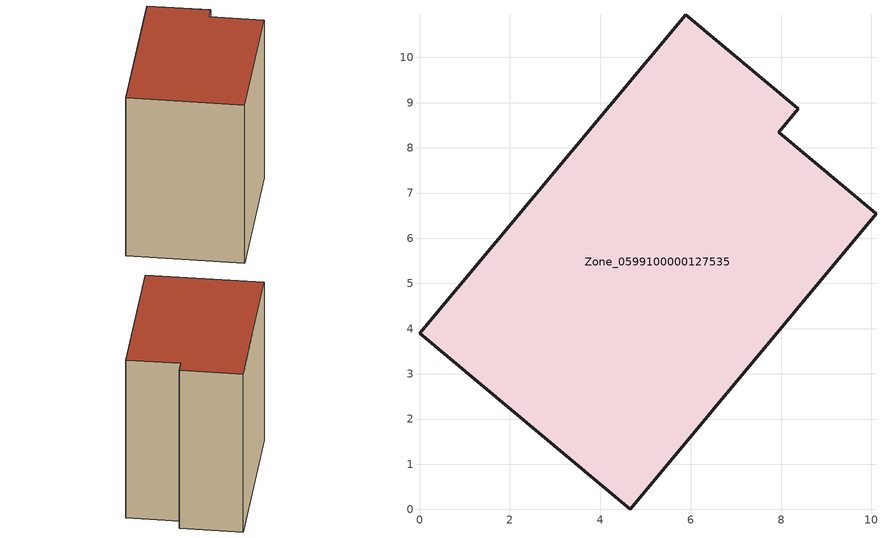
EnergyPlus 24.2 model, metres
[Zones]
Zone_0599100000127535
 floor ground (C_G): 0,3.9 5.89,10.95 8.38,8.86 7.95,8.34 10.1,6.54 4.66,0 z0
 wall outside (C_F): 5.89,10.95 0,3.9 4.66,0 10.1,6.54 7.95,8.34 8.38,8.86 5.89,10.95 z0:9.27
 roof outside (C_R): 0,3.9 4.66,0 10.1,6.54 7.95,8.34 8.38,8.86 5.89,10.95 z9.27
[BUILDING]
Pand.0599100000127535: North Axis=0; Terrain=City; Loads Convergence Tolerance Value=0.04; Temperature Convergence Tolerance Value=0.4; Solar Distribution=FullExterior; Maximum Number of Warmup Days=25; Minimum Number of Warmup Days=1
[Site:Location]
Rotterdam.The.Hague.AP_ZH_NLD Design_Conditions: Latitude=51.96; Longitude=4.45; Time Zone=1; Elevation=-4.5
[SITE:GROUNDTEMPERATURE:BUILDINGSURFACE]
18, 18, 18, 18, 18, 18, 18, 18, 18, 18, 18, 18
[MATERIAL] Thermal Absorptance=0.9; Solar Absorptance=0.7; Visible Absorptance=0.7
Name | Roughness | Thickness | Conductivity | Density | Specific Heat
G.TI.1946-1964 | MediumSmooth | 0.15 | 1 | 540 | 1210
F.TI.1946-1964 | Rough | 0.3 | 0.857143 | 1920 | 840
R.TI.1946-1964 | MediumRough | 0.2 | 0.277778 | 1500 | 1000
[CONSTRUCTION]
C_G: G.TI.1946-1964
C_F: F.TI.1946-1964
C_R: R.TI.1946-1964
[ZONE]
Zone_0599100000127535: Type=1; Multiplier=1; Ceiling Height=Autocalculate; Volume=Autocalculate; Floor Area=autocalculate; Part of Total Floor Area=Yes
[ZONEINFILTRATION:DESIGNFLOWRATE]
Infil_Zone_0599100000127535: Zone or ZoneList or Space or SpaceList=Zone_0599100000127535; Schedule=AlwaysOn; Design Flow Rate Calculation Method=Flow/Area; Flow Rate per Floor Area=0.003; Constant Term Coefficient=1; Temperature Term Coefficient=0; Velocity Term Coefficient=0; Velocity Squared Term Coefficient=0
[HVACTEMPLATE:ZONE:IDEALLOADSAIRSYSTEM]
Zone_0599100000127535: Maximum Heating Supply Air Temperature=50; Minimum Cooling Supply Air Temperature=13; Maximum Heating Supply Air Humidity Ratio=0.0156; Minimum Cooling Supply Air Humidity Ratio=0.0077; Heating Limit=NoLimit; Cooling Limit=NoLimit; Dehumidification Control Type=ConstantSensibleHeatRatio; Cooling Sensible Heat Ratio=0.7; Dehumidification Setpoint=60; Humidification Control Type=None; Humidification Setpoint=30; Outdoor Air Method=None; Outdoor Air Flow Rate per Person=0.00944; Outdoor Air Flow Rate per Zone Floor Area=0; Outdoor Air Flow Rate per Zone=0; Demand Controlled Ventilation Type=None; Outdoor Air Economizer Type=NoEconomizer; Heat Recovery Type=None; Sensible Heat Recovery Effectiveness=0.7; Latent Heat Recovery Effectiveness=0.65
[ZONECONTROL:THERMOSTAT]
ThermostatControl_Zone_0599100000127535: Zone or ZoneList=Zone_0599100000127535; Control Type Schedule=DualSetpointControlType; Control 1=Thermostat_Zone_0599100000127535; Temperature Difference Between Cutout And Setpoint=0
[THERMOSTATSETPOINT:DUALSETPOINT]
Thermostat_Zone_0599100000127535: Heating Setpoint Temperature Schedule=HeatingSetpoint_Zone_0599100000127535; Cooling Setpoint Temperature Schedule=CoolingSetpoint_Zone_0599100000127535
[SCHEDULE:COMPACT]
HeatingSetpoint_Zone_0599100000127535: Through: 12/31, For: AllDays, Until: 24:00, 21
CoolingSetpoint_Zone_0599100000127535: Through: 12/31, For: AllDays, Until: 24:00, 24
DualSetpointControlType: Through: 12/31, For: AllDays, Until: 24:00, 4
AlwaysOn: Through: 12/31, For: AllDays, Until: 24:00, 1
